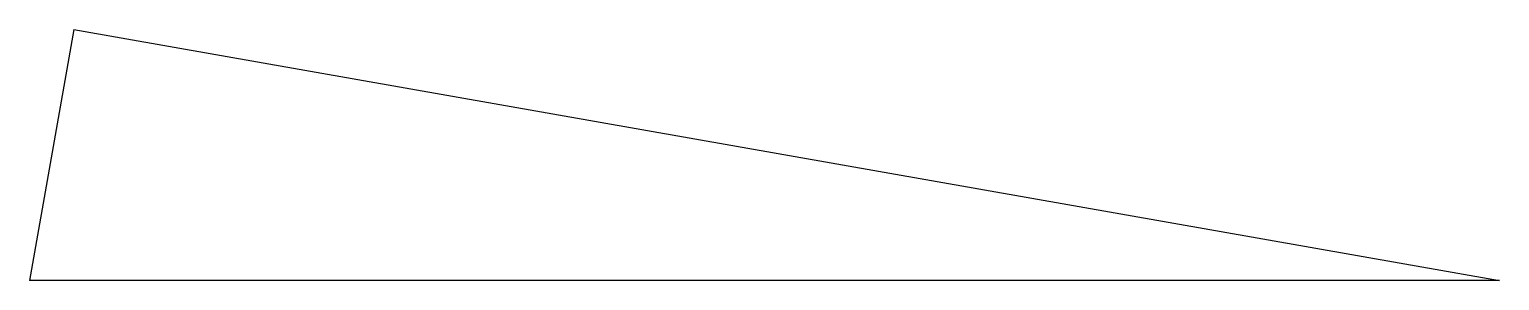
# Model space of a CAD drawing. Header units: millimetres. Extents: x 1702 to 2209, y 208 to 295.
import ezdxf

# ---------------------------------------------------------------- set-up
doc = ezdxf.new("R2010")
doc.units = ezdxf.units.MM

msp = doc.modelspace()

# ---------------------------------------------------------------- linework, layer by layer
for p, q in [((1717, 294.72), (1701.69, 207.9)), ((1717, 294.72), (2209.4, 207.9)), ((2209.4, 207.9), (1701.69, 207.9))]:
    msp.add_line(p, q)

doc.saveas('drawing.dxf')
